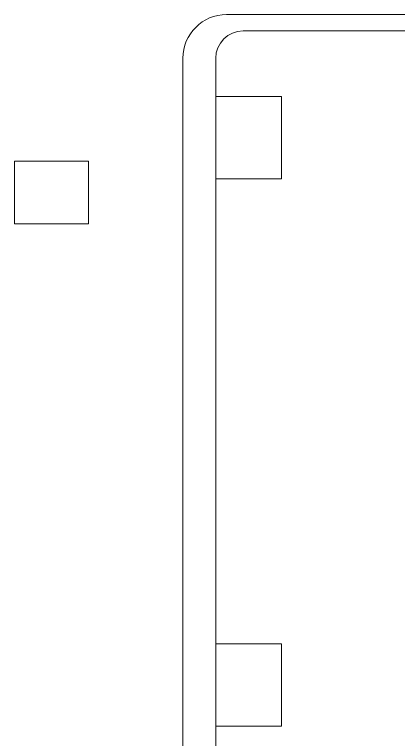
# Model space of a CAD drawing. Header units: millimetres. Extents: x 286 to 766, y 153 to 433.
# Drawn here: x 428.24 to 451.62, y 242.82 to 286.94 of the extents above; entities that cross this region are included whole.
import ezdxf

# ---------------------------------------------------------------- set-up
doc = ezdxf.new("R2010")
doc.units = ezdxf.units.MM
doc.header["$MEASUREMENT"] = 0
doc.layers.add('c', color=7, linetype='Continuous')

msp = doc.modelspace()

# ---------------------------------------------------------------- linework, layer by layer
at = {"layer": 'c', "color": 1, "lineweight": 20}
for points, knots in [([(441.1551, 286.9429), (441.1551, 286.9429), (520.1099, 286.9429), (520.1099, 286.9429), (520.1099, 286.9429), (521.5781, 286.9429), (522.7758, 285.7452), (522.7758, 284.277), (522.7758, 284.277), (522.7758, 284.277), (522.7758, 207.9996), (522.7758, 207.9996), (522.7758, 207.9996), (522.7758, 206.5314), (521.5781, 205.3337), (520.1099, 205.3337), (520.1099, 205.3337), (520.1099, 205.3337), (441.1551, 205.3337), (441.1551, 205.3337), (441.1551, 205.3337), (439.6869, 205.3337), (438.4892, 206.5314), (438.4892, 207.9996), (438.4892, 207.9996), (438.4892, 207.9996), (438.4892, 284.277), (438.4892, 284.277), (438.4892, 284.277), (438.4892, 285.7452), (439.6869, 286.9429), (441.1551, 286.9429)], [0, 0, 0, 0, 0.1111111, 0.1111111, 0.1111111, 0.1111111, 0.2222222, 0.2222222, 0.2222222, 0.2222222, 0.3333333, 0.3333333, 0.3333333, 0.3333333, 0.4444444, 0.4444444, 0.4444444, 0.4444444, 0.5555556, 0.5555556, 0.5555556, 0.5555556, 0.6666667, 0.6666667, 0.6666667, 0.6666667, 0.7777778, 0.7777778, 0.7777778, 0.7777778, 1, 1, 1, 1]), ([(442.1551, 285.9429), (441.2389, 285.9429), (440.4892, 285.1931), (440.4892, 284.277), (440.4892, 284.277), (440.4892, 284.277), (440.4892, 207.9996), (440.4892, 207.9996), (440.4892, 207.9996), (440.4892, 207.0836), (441.2389, 206.3337), (442.1551, 206.3337), (442.1551, 206.3337), (442.1551, 206.3337), (519.1099, 206.3337), (519.1099, 206.3337), (519.1099, 206.3337), (520.0261, 206.3337), (520.7758, 207.0834), (520.7758, 207.9996), (520.7758, 207.9996), (520.7758, 207.9996), (520.7758, 284.277), (520.7758, 284.277), (520.7758, 284.277), (520.7758, 285.1932), (520.0259, 285.9429), (519.1099, 285.9429), (519.1099, 285.9429), (519.1099, 285.9429), (442.1551, 285.9429), (442.1551, 285.9429)], [0, 0, 0, 0, 0.1111111, 0.1111111, 0.1111111, 0.1111111, 0.2222222, 0.2222222, 0.2222222, 0.2222222, 0.3333333, 0.3333333, 0.3333333, 0.3333333, 0.4444444, 0.4444444, 0.4444444, 0.4444444, 0.5555556, 0.5555556, 0.5555556, 0.5555556, 0.6666667, 0.6666667, 0.6666667, 0.6666667, 0.7777778, 0.7777778, 0.7777778, 0.7777778, 1, 1, 1, 1]), ([(444.4892, 276.9429), (444.4892, 276.9429), (444.4892, 281.9429), (444.4892, 281.9429), (444.4892, 281.9429), (444.4892, 281.9429), (440.4892, 281.9429), (440.4892, 281.9429), (440.4892, 281.9429), (440.4892, 281.9429), (440.4892, 276.9429), (440.4892, 276.9429), (440.4892, 276.9429), (440.4892, 276.9429), (444.4892, 276.9429), (444.4892, 276.9429)], [0, 0, 0, 0, 0.2, 0.2, 0.2, 0.2, 0.4, 0.4, 0.4, 0.4, 0.6, 0.6, 0.6, 0.6, 1, 1, 1, 1]), ([(428.2392, 278.0081), (428.2392, 278.0081), (432.7392, 278.0081), (432.7392, 278.0081), (432.7392, 278.0081), (432.7392, 278.0081), (432.7392, 274.2081), (432.7392, 274.2081), (432.7392, 274.2081), (432.7392, 274.2081), (428.2392, 274.2081), (428.2392, 274.2081), (428.2392, 274.2081), (428.2392, 274.2081), (428.2392, 278.0081), (428.2392, 278.0081)], [0, 0, 0, 0, 0.2, 0.2, 0.2, 0.2, 0.4, 0.4, 0.4, 0.4, 0.6, 0.6, 0.6, 0.6, 1, 1, 1, 1]), ([(444.4892, 248.6383), (444.4892, 248.6383), (444.4892, 243.6383), (444.4892, 243.6383), (444.4892, 243.6383), (444.4892, 243.6383), (440.4892, 243.6383), (440.4892, 243.6383), (440.4892, 243.6383), (440.4892, 243.6383), (440.4892, 248.6383), (440.4892, 248.6383), (440.4892, 248.6383), (440.4892, 248.6383), (444.4892, 248.6383), (444.4892, 248.6383)], [0, 0, 0, 0, 0.2, 0.2, 0.2, 0.2, 0.4, 0.4, 0.4, 0.4, 0.6, 0.6, 0.6, 0.6, 1, 1, 1, 1])]:
    msp.add_open_spline(points, degree=3, knots=knots, dxfattribs=at)

doc.saveas('drawing.dxf')
